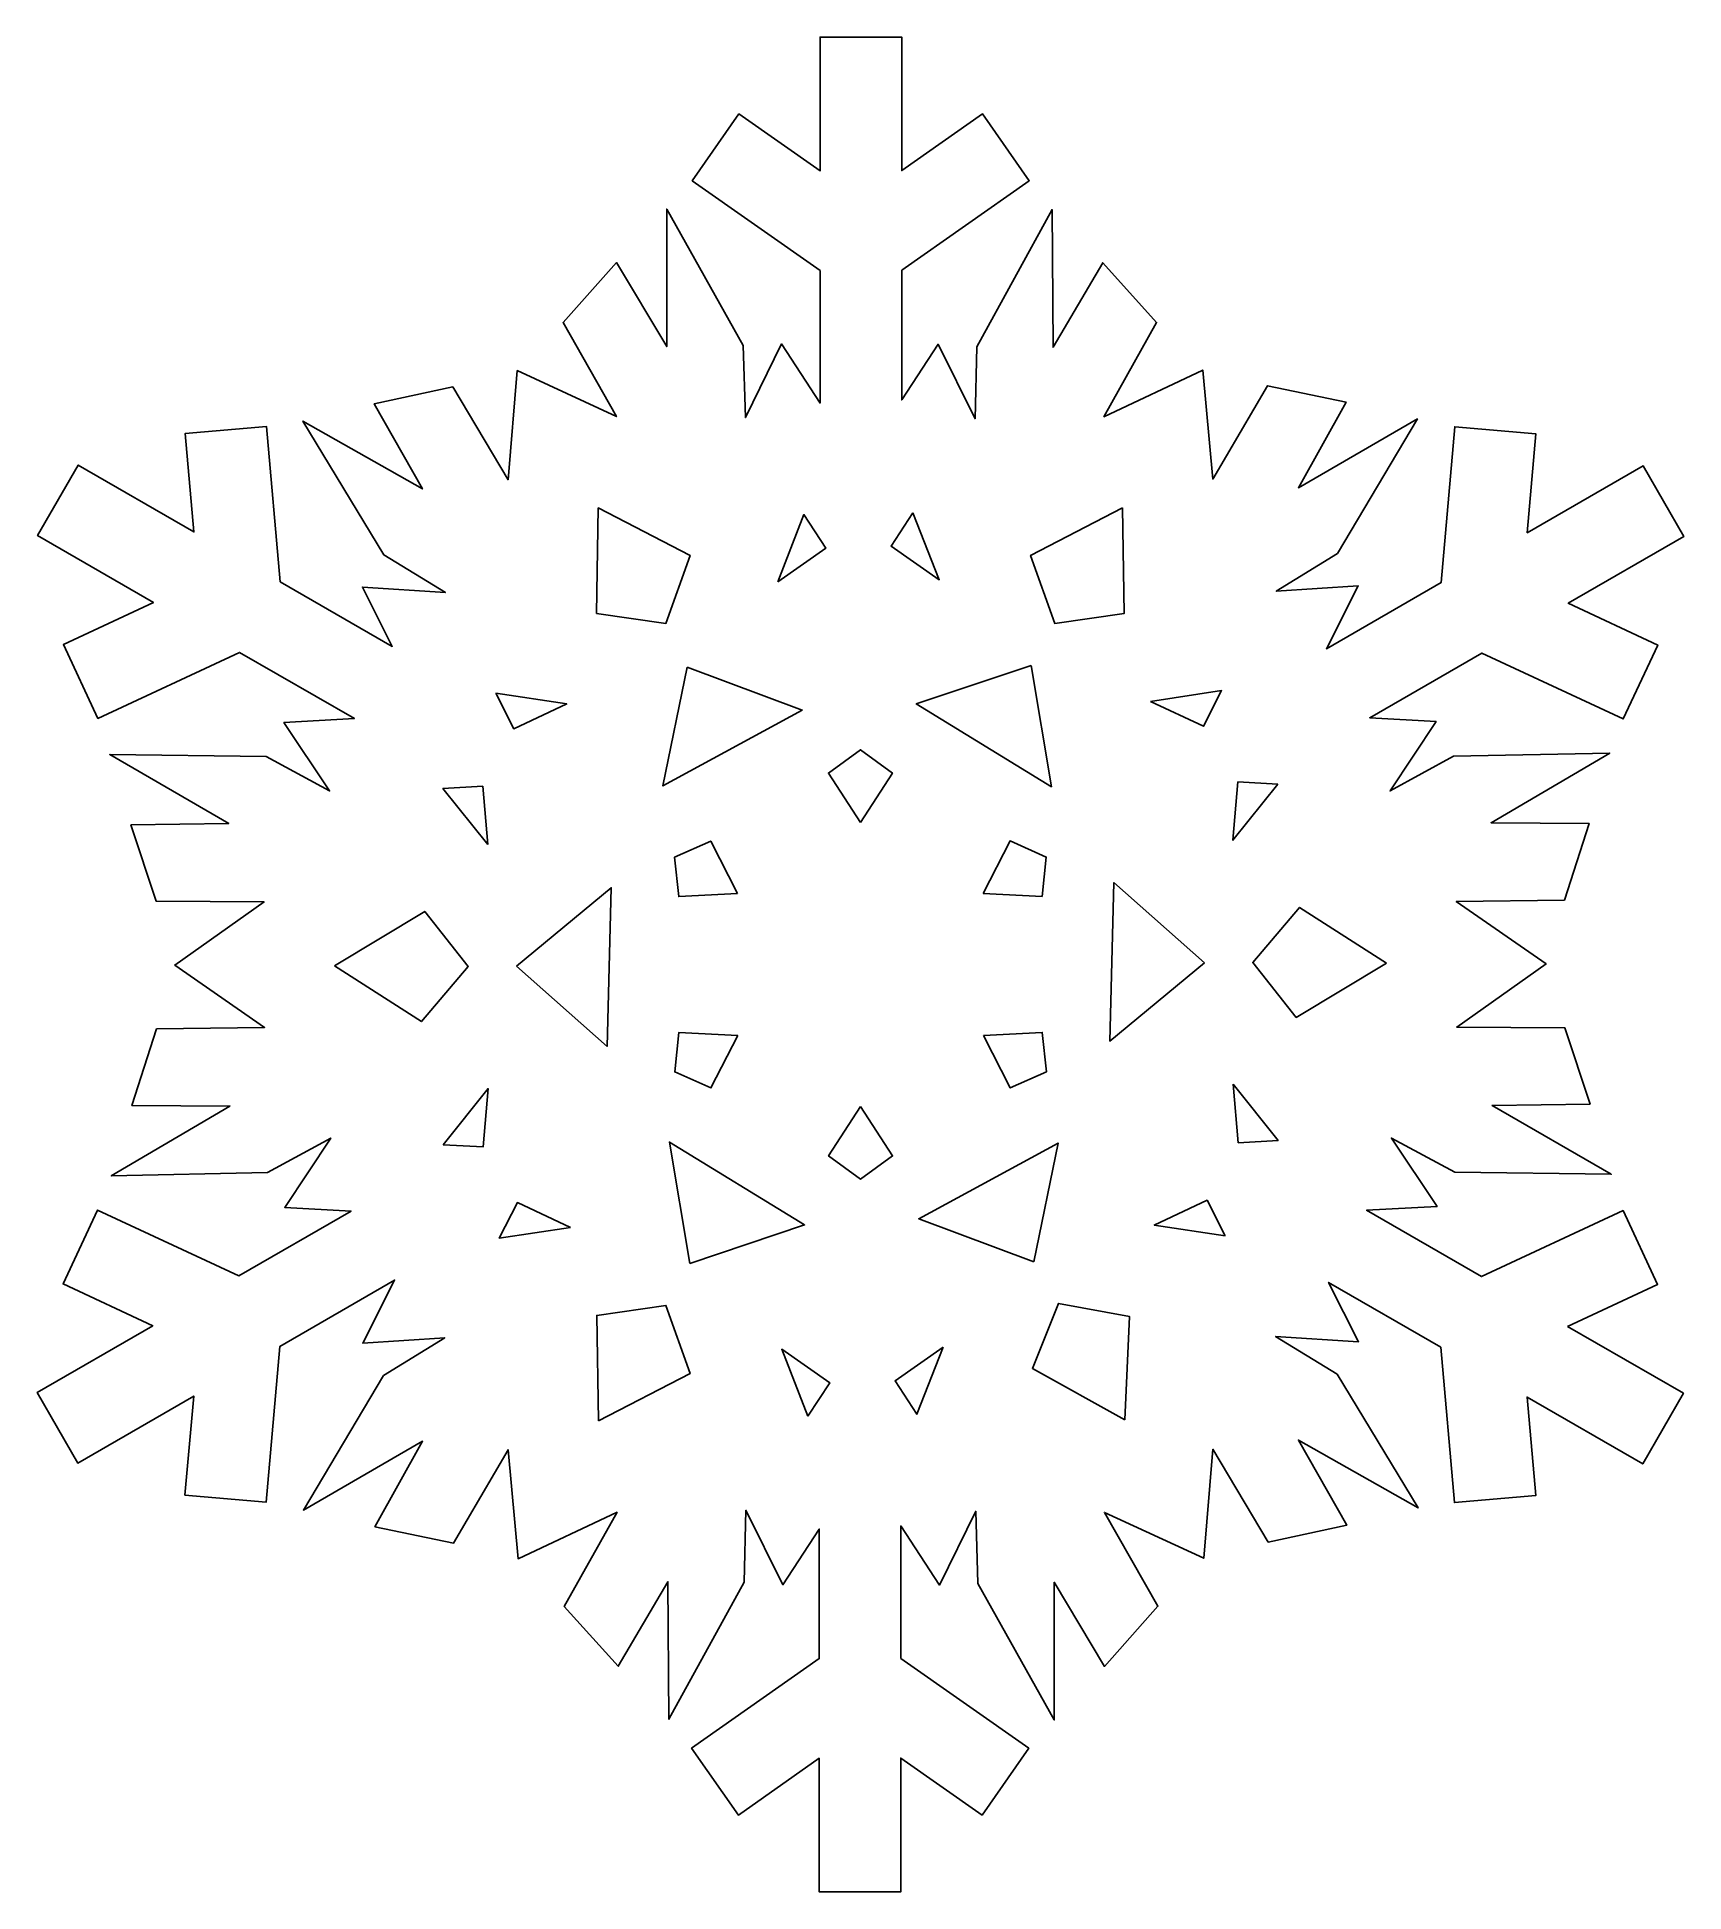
# Model space of a CAD drawing. Header units: centimetres. Extents: x -6.5 to 6.5, y -7.4 to 7.4.
import ezdxf

# ---------------------------------------------------------------- set-up
doc = ezdxf.new("R2010")
doc.units = ezdxf.units.CM
doc.header["$MEASUREMENT"] = 0
doc.layers.add('Camada 1', color=7, linetype='Continuous')

msp = doc.modelspace()

# ---------------------------------------------------------------- linework, layer by layer
at = {"layer": 'Camada 1'}
for points, knots in [([(5.62118, -2.8756), (5.62118, -2.8756), (6.54264, -3.40699), (6.54264, -3.40699), (6.54264, -3.40699), (6.54264, -3.40699), (6.21863, -3.96857), (6.21863, -3.96857), (6.21863, -3.96857), (6.21863, -3.96857), (5.29889, -3.43774), (5.29889, -3.43774), (5.29889, -3.43774), (5.29889, -3.43774), (5.3684, -4.22048), (5.3684, -4.22048), (5.3684, -4.22048), (5.3684, -4.22048), (4.72239, -4.27617), (4.72239, -4.27617), (4.72239, -4.27617), (4.72239, -4.27617), (4.61354, -3.04192), (4.61354, -3.04192), (4.61354, -3.04192), (4.61354, -3.04192), (3.72136, -2.52688), (3.72136, -2.52688), (3.72136, -2.52688), (3.72136, -2.52688), (3.95949, -2.99824), (3.95949, -2.99824), (3.95949, -2.99824), (3.95949, -2.99824), (3.29967, -2.95689), (3.29967, -2.95689), (3.29967, -2.95689), (3.29967, -2.95689), (3.78912, -3.25476), (3.78912, -3.25476), (3.78912, -3.25476), (3.78912, -3.25476), (4.43312, -4.31841), (4.43312, -4.31841), (4.43312, -4.31841), (4.43312, -4.31841), (3.48208, -3.77871), (3.48208, -3.77871), (3.48208, -3.77871), (3.48208, -3.77871), (3.86583, -4.45573), (3.86583, -4.45573), (3.86583, -4.45573), (3.86583, -4.45573), (3.2411, -4.59016), (3.2411, -4.59016), (3.2411, -4.59016), (3.2411, -4.59016), (2.80189, -3.85195), (2.80189, -3.85195), (2.80189, -3.85195), (2.80189, -3.85195), (2.72924, -4.71857), (2.72924, -4.71857), (2.72924, -4.71857), (2.72924, -4.71857), (1.93959, -4.35434), (1.93959, -4.35434), (1.93959, -4.35434), (1.93959, -4.35434), (2.3647, -5.10031), (2.3647, -5.10031), (2.3647, -5.10031), (2.3647, -5.10031), (1.93959, -5.5777), (1.93959, -5.5777), (1.93959, -5.5777), (1.93959, -5.5777), (1.54002, -4.90928), (1.54002, -4.90928), (1.54002, -4.90928), (1.54002, -4.90928), (1.54002, -6.0028), (1.54002, -6.0028), (1.54002, -6.0028), (1.54002, -6.0028), (0.93251, -4.91819), (0.93251, -4.91819), (0.93251, -4.91819), (0.93251, -4.91819), (0.91584, -4.34542), (0.91584, -4.34542), (0.91584, -4.34542), (0.91584, -4.34542), (0.62686, -4.93113), (0.62686, -4.93113), (0.62686, -4.93113), (0.62686, -4.93113), (0.3201, -4.4612), (0.3201, -4.4612), (0.3201, -4.4612), (0.3201, -4.4612), (0.3201, -5.51422), (0.3201, -5.51422), (0.3201, -5.51422), (0.3201, -5.51422), (1.33721, -6.22804), (1.33721, -6.22804), (1.33721, -6.22804), (1.33721, -6.22804), (0.96637, -6.75887), (0.96637, -6.75887), (0.96637, -6.75887), (0.96637, -6.75887), (0.32007, -6.3059), (0.32007, -6.3059), (0.32007, -6.3059), (0.32007, -6.3059), (0.32007, -7.36984), (0.32007, -7.36984), (0.32007, -7.36984), (0.32007, -7.36984), (-0.32795, -7.36984), (-0.32795, -7.36984), (-0.32795, -7.36984), (-0.32795, -7.36984), (-0.32795, -6.30762), (-0.32795, -6.30762), (-0.32795, -6.30762), (-0.32795, -6.30762), (-0.9711, -6.75889), (-0.9711, -6.75889), (-0.9711, -6.75889), (-0.9711, -6.75889), (-1.3425, -6.22806), (-1.3425, -6.22806), (-1.3425, -6.22806), (-1.3425, -6.22806), (-0.32796, -5.51628), (-0.32796, -5.51628), (-0.32796, -5.51628), (-0.32796, -5.51628), (-0.32796, -4.48652), (-0.32796, -4.48652), (-0.32796, -4.48652), (-0.32796, -4.48652), (-0.61694, -4.92859), (-0.61694, -4.92859), (-0.61694, -4.92859), (-0.61694, -4.92859), (-0.91137, -4.33629), (-0.91137, -4.33629), (-0.91137, -4.33629), (-0.91137, -4.33629), (-0.92428, -4.90903), (-0.92428, -4.90903), (-0.92428, -4.90903), (-0.92428, -4.90903), (-1.52375, -5.99824), (-1.52375, -5.99824), (-1.52375, -5.99824), (-1.52375, -5.99824), (-1.5315, -4.90501), (-1.5315, -4.90501), (-1.5315, -4.90501), (-1.5315, -4.90501), (-1.92618, -5.57599), (-1.92618, -5.57599), (-1.92618, -5.57599), (-1.92618, -5.57599), (-2.35475, -5.10207), (-2.35475, -5.10207), (-2.35475, -5.10207), (-2.35475, -5.10207), (-1.93509, -4.35235), (-1.93509, -4.35235), (-1.93509, -4.35235), (-1.93509, -4.35235), (-2.72212, -4.7229), (-2.72212, -4.7229), (-2.72212, -4.7229), (-2.72212, -4.7229), (-2.80142, -3.85657), (-2.80142, -3.85657), (-2.80142, -3.85657), (-2.80142, -3.85657), (-3.23515, -4.59822), (-3.23515, -4.59822), (-3.23515, -4.59822), (-3.23515, -4.59822), (-3.86105, -4.46839), (-3.86105, -4.46839), (-3.86105, -4.46839), (-3.86105, -4.46839), (-3.48188, -3.78878), (-3.48188, -3.78878), (-3.48188, -3.78878), (-3.48188, -3.78878), (-4.42893, -4.33567), (-4.42893, -4.33567), (-4.42893, -4.33567), (-4.42893, -4.33567), (-3.79327, -3.26686), (-3.79327, -3.26686), (-3.79327, -3.26686), (-3.79327, -3.26686), (-3.30583, -2.96555), (-3.30583, -2.96555), (-3.30583, -2.96555), (-3.30583, -2.96555), (-3.95758, -3.00862), (-3.95758, -3.00862), (-3.95758, -3.00862), (-3.95758, -3.00862), (-3.70366, -2.50795), (-3.70366, -2.50795), (-3.70366, -2.50795), (-3.70366, -2.50795), (-4.61565, -3.03476), (-4.61565, -3.03476), (-4.61565, -3.03476), (-4.61565, -3.03476), (-4.72508, -4.27248), (-4.72508, -4.27248), (-4.72508, -4.27248), (-4.72508, -4.27248), (-5.3708, -4.21676), (-5.3708, -4.21676), (-5.3708, -4.21676), (-5.3708, -4.21676), (-5.30129, -3.43002), (-5.30129, -3.43002), (-5.30129, -3.43002), (-5.30129, -3.43002), (-6.22275, -3.96226), (-6.22275, -3.96226), (-6.22275, -3.96226), (-6.22275, -3.96226), (-6.5464, -3.40125), (-6.5464, -3.40125), (-6.5464, -3.40125), (-6.5464, -3.40125), (-5.62695, -2.87015), (-5.62695, -2.87015), (-5.62695, -2.87015), (-5.62695, -2.87015), (-6.33928, -2.53865), (-6.33928, -2.53865), (-6.33928, -2.53865), (-6.33928, -2.53865), (-6.06496, -1.95154), (-6.06496, -1.95154), (-6.06496, -1.95154), (-6.06496, -1.95154), (-4.94157, -2.47433), (-4.94157, -2.47433), (-4.94157, -2.47433), (-4.94157, -2.47433), (-4.04998, -1.95958), (-4.04998, -1.95958), (-4.04998, -1.95958), (-4.04998, -1.95958), (-4.57679, -1.93), (-4.57679, -1.93), (-4.57679, -1.93), (-4.57679, -1.93), (-4.2114, -1.37935), (-4.2114, -1.37935), (-4.2114, -1.37935), (-4.2114, -1.37935), (-4.71379, -1.65425), (-4.71379, -1.65425), (-4.71379, -1.65425), (-4.71379, -1.65425), (-5.9567, -1.67981), (-5.9567, -1.67981), (-5.9567, -1.67981), (-5.9567, -1.67981), (-5.01396, -1.12572), (-5.01396, -1.12572), (-5.01396, -1.12572), (-5.01396, -1.12572), (-5.79239, -1.12056), (-5.79239, -1.12056), (-5.79239, -1.12056), (-5.79239, -1.12056), (-5.59591, -0.51189), (-5.59591, -0.51189), (-5.59591, -0.51189), (-5.59591, -0.51189), (-4.73707, -0.50041), (-4.73707, -0.50041), (-4.73707, -0.50041), (-4.73707, -0.50041), (-5.45145, -0.00405), (-5.45145, -0.00405), (-5.45145, -0.00405), (-5.45145, -0.00405), (-4.7411, 0.49749), (-4.7411, 0.49749), (-4.7411, 0.49749), (-4.7411, 0.49749), (-5.59938, 0.50238), (-5.59938, 0.50238), (-5.59938, 0.50238), (-5.59938, 0.50238), (-5.80073, 1.10904), (-5.80073, 1.10904), (-5.80073, 1.10904), (-5.80073, 1.10904), (-5.0223, 1.12079), (-5.0223, 1.12079), (-5.0223, 1.12079), (-5.0223, 1.12079), (-5.96906, 1.66771), (-5.96906, 1.66771), (-5.96906, 1.66771), (-5.96906, 1.66771), (-4.72615, 1.65165), (-4.72615, 1.65165), (-4.72615, 1.65165), (-4.72615, 1.65165), (-4.22117, 1.3799), (-4.22117, 1.3799), (-4.22117, 1.3799), (-4.22117, 1.3799), (-4.58454, 1.92281), (-4.58454, 1.92281), (-4.58454, 1.92281), (-4.58454, 1.92281), (-4.02413, 1.95355), (-4.02413, 1.95355), (-4.02413, 1.95355), (-4.02413, 1.95355), (-4.93583, 2.48004), (-4.93583, 2.48004), (-4.93583, 2.48004), (-4.93583, 2.48004), (-6.06269, 1.95553), (-6.06269, 1.95553), (-6.06269, 1.95553), (-6.06269, 1.95553), (-6.3373, 2.54267), (-6.3373, 2.54267), (-6.3373, 2.54267), (-6.3373, 2.54267), (-5.6215, 2.87586), (-5.6215, 2.87586), (-5.6215, 2.87586), (-5.6215, 2.87586), (-6.54296, 3.40786), (-6.54296, 3.40786), (-6.54296, 3.40786), (-6.54296, 3.40786), (-6.21895, 3.96883), (-6.21895, 3.96883), (-6.21895, 3.96883), (-6.21895, 3.96883), (-5.2995, 3.438), (-5.2995, 3.438), (-5.2995, 3.438), (-5.2995, 3.438), (-5.36842, 4.22074), (-5.36842, 4.22074), (-5.36842, 4.22074), (-5.36842, 4.22074), (-4.7227, 4.27646), (-4.7227, 4.27646), (-4.7227, 4.27646), (-4.7227, 4.27646), (-4.61382, 3.04218), (-4.61382, 3.04218), (-4.61382, 3.04218), (-4.61382, 3.04218), (-3.72223, 2.52714), (-3.72223, 2.52714), (-3.72223, 2.52714), (-3.72223, 2.52714), (-3.96006, 2.99879), (-3.96006, 2.99879), (-3.96006, 2.99879), (-3.96006, 2.99879), (-3.29998, 2.95744), (-3.29998, 2.95744), (-3.29998, 2.95744), (-3.29998, 2.95744), (-3.78972, 3.25473), (-3.78972, 3.25473), (-3.78972, 3.25473), (-3.78972, 3.25473), (-4.43313, 4.31896), (-4.43313, 4.31896), (-4.43313, 4.31896), (-4.43313, 4.31896), (-3.48235, 3.77895), (-3.48235, 3.77895), (-3.48235, 3.77895), (-3.48235, 3.77895), (-3.86639, 4.45597), (-3.86639, 4.45597), (-3.86639, 4.45597), (-3.86639, 4.45597), (-3.24166, 4.59011), (-3.24166, 4.59011), (-3.24166, 4.59011), (-3.24166, 4.59011), (-2.80245, 3.8519), (-2.80245, 3.8519), (-2.80245, 3.8519), (-2.80245, 3.8519), (-2.7295, 4.71907), (-2.7295, 4.71907), (-2.7295, 4.71907), (-2.7295, 4.71907), (-1.93988, 4.35426), (-1.93988, 4.35426), (-1.93988, 4.35426), (-1.93988, 4.35426), (-2.36499, 5.10052), (-2.36499, 5.10052), (-2.36499, 5.10052), (-2.36499, 5.10052), (-1.93988, 5.57764), (-1.93988, 5.57764), (-1.93988, 5.57764), (-1.93988, 5.57764), (-1.54089, 4.90981), (-1.54089, 4.90981), (-1.54089, 4.90981), (-1.54089, 4.90981), (-1.54091, 6.00308), (-1.54091, 6.00308), (-1.54091, 6.00308), (-1.54091, 6.00308), (-0.9334, 4.91845), (-0.9334, 4.91845), (-0.9334, 4.91845), (-0.9334, 4.91845), (-0.91559, 4.34568), (-0.91559, 4.34568), (-0.91559, 4.34568), (-0.91559, 4.34568), (-0.62719, 4.93194), (-0.62719, 4.93194), (-0.62719, 4.93194), (-0.62719, 4.93194), (-0.3207, 4.46143), (-0.3207, 4.46143), (-0.3207, 4.46143), (-0.3207, 4.46143), (-0.3207, 5.51447), (-0.3207, 5.51447), (-0.3207, 5.51447), (-0.3207, 5.51447), (-1.33813, 6.22826), (-1.33813, 6.22826), (-1.33813, 6.22826), (-1.33813, 6.22826), (-0.96671, 6.75938), (-0.96671, 6.75938), (-0.96671, 6.75938), (-0.96671, 6.75938), (-0.3207, 6.30639), (-0.3207, 6.30639), (-0.3207, 6.30639), (-0.3207, 6.30639), (-0.3207, 7.36978), (-0.3207, 7.36978), (-0.3207, 7.36978), (-0.3207, 7.36978), (0.32761, 7.36978), (0.32761, 7.36978), (0.32761, 7.36978), (0.32761, 7.36978), (0.32761, 6.30843), (0.32761, 6.30843), (0.32761, 6.30843), (0.32761, 6.30843), (0.97073, 6.75939), (0.97073, 6.75939), (0.97073, 6.75939), (0.97073, 6.75939), (1.34215, 6.22827), (1.34215, 6.22827), (1.34215, 6.22827), (1.34215, 6.22827), (0.32761, 5.51678), (0.32761, 5.51678), (0.32761, 5.51678), (0.32761, 5.51678), (0.32761, 4.48673), (0.32761, 4.48673), (0.32761, 4.48673), (0.32761, 4.48673), (0.61656, 4.92909), (0.61656, 4.92909), (0.61656, 4.92909), (0.61656, 4.92909), (0.9107, 4.33653), (0.9107, 4.33653), (0.9107, 4.33653), (0.9107, 4.33653), (0.9239, 4.90956), (0.9239, 4.90956), (0.9239, 4.90956), (0.9239, 4.90956), (1.52308, 5.9988), (1.52308, 5.9988), (1.52308, 5.9988), (1.52308, 5.9988), (1.53141, 4.90554), (1.53141, 4.90554), (1.53141, 4.90554), (1.53141, 4.90554), (1.92551, 5.57655), (1.92551, 5.57655), (1.92551, 5.57655), (1.92551, 5.57655), (2.35437, 5.1026), (2.35437, 5.1026), (2.35437, 5.1026), (2.35437, 5.1026), (1.93471, 4.3529), (1.93471, 4.3529), (1.93471, 4.3529), (1.93471, 4.3529), (2.72145, 4.72345), (2.72145, 4.72345), (2.72145, 4.72345), (2.72145, 4.72345), (2.80075, 3.85712), (2.80075, 3.85712), (2.80075, 3.85712), (2.80075, 3.85712), (3.23448, 4.59877), (3.23448, 4.59877), (3.23448, 4.59877), (3.23448, 4.59877), (3.86038, 4.46894), (3.86038, 4.46894), (3.86038, 4.46894), (3.86038, 4.46894), (3.48152, 3.78904), (3.48152, 3.78904), (3.48152, 3.78904), (3.48152, 3.78904), (4.42796, 4.33593), (4.42796, 4.33593), (4.42796, 4.33593), (4.42796, 4.33593), (3.79259, 3.26738), (3.79259, 3.26738), (3.79259, 3.26738), (3.79259, 3.26738), (3.30541, 2.96607), (3.30541, 2.96607), (3.30541, 2.96607), (3.30541, 2.96607), (3.95687, 3.00888), (3.95687, 3.00888), (3.95687, 3.00888), (3.95687, 3.00888), (3.70353, 2.5085), (3.70353, 2.5085), (3.70353, 2.5085), (3.70353, 2.5085), (4.61526, 3.03502), (4.61526, 3.03502), (4.61526, 3.03502), (4.61526, 3.03502), (4.7244, 4.27303), (4.7244, 4.27303), (4.7244, 4.27303), (4.7244, 4.27303), (5.37012, 4.21702), (5.37012, 4.21702), (5.37012, 4.21702), (5.37012, 4.21702), (5.30061, 3.43084), (5.30061, 3.43084), (5.30061, 3.43084), (5.30061, 3.43084), (6.22207, 3.96281), (6.22207, 3.96281), (6.22207, 3.96281), (6.22207, 3.96281), (6.54637, 3.40155), (6.54637, 3.40155), (6.54637, 3.40155), (6.54637, 3.40155), (5.6266, 2.87045), (5.6266, 2.87045), (5.6266, 2.87045), (5.6266, 2.87045), (6.33896, 2.53869), (6.33896, 2.53869), (6.33896, 2.53869), (6.33896, 2.53869), (6.06467, 1.95214), (6.06467, 1.95214), (6.06467, 1.95214), (6.06467, 1.95214), (4.94096, 2.47493), (4.94096, 2.47493), (4.94096, 2.47493), (4.94096, 2.47493), (4.04908, 1.96018), (4.04908, 1.96018), (4.04908, 1.96018), (4.04908, 1.96018), (4.57647, 1.93031), (4.57647, 1.93031), (4.57647, 1.93031), (4.57647, 1.93031), (4.21052, 1.37939), (4.21052, 1.37939), (4.21052, 1.37939), (4.21052, 1.37939), (4.71349, 1.65456), (4.71349, 1.65456), (4.71349, 1.65456), (4.71349, 1.65456), (5.9564, 1.68012), (5.9564, 1.68012), (5.9564, 1.68012), (5.9564, 1.68012), (5.01366, 1.12661), (5.01366, 1.12661), (5.01366, 1.12661), (5.01366, 1.12661), (5.7918, 1.12055), (5.7918, 1.12055), (5.7918, 1.12055), (5.7918, 1.12055), (5.5959, 0.51219), (5.5959, 0.51219), (5.5959, 0.51219), (5.5959, 0.51219), (4.73674, 0.50068), (4.73674, 0.50068), (4.73674, 0.50068), (4.73674, 0.50068), (5.45112, 0.00461), (5.45112, 0.00461), (5.45112, 0.00461), (5.45112, 0.00461), (4.74018, -0.49691), (4.74018, -0.49691), (4.74018, -0.49691), (4.74018, -0.49691), (5.5996, -0.50207), (5.5996, -0.50207), (5.5996, -0.50207), (5.5996, -0.50207), (5.79981, -1.10873), (5.79981, -1.10873), (5.79981, -1.10873), (5.79981, -1.10873), (5.02167, -1.1205), (5.02167, -1.1205), (5.02167, -1.1205), (5.02167, -1.1205), (5.96901, -1.66713), (5.96901, -1.66713), (5.96901, -1.66713), (5.96901, -1.66713), (4.72552, -1.65075), (4.72552, -1.65075), (4.72552, -1.65075), (4.72552, -1.65075), (4.22085, -1.3799), (4.22085, -1.3799), (4.22085, -1.3799), (4.22085, -1.3799), (4.58394, -1.92251), (4.58394, -1.92251), (4.58394, -1.92251), (4.58394, -1.92251), (4.02353, -1.95294), (4.02353, -1.95294), (4.02353, -1.95294), (4.02353, -1.95294), (4.93579, -2.47946), (4.93579, -2.47946), (4.93579, -2.47946), (4.93579, -2.47946), (6.06207, -1.95524), (6.06207, -1.95524), (6.06207, -1.95524), (6.06207, -1.95524), (6.33668, -2.54235), (6.33668, -2.54235), (6.33668, -2.54235), (6.33668, -2.54235), (5.62118, -2.8756), (5.62118, -2.8756)], [0, 0, 0, 0, 0.00571429, 0.00571429, 0.00571429, 0.00571429, 0.01142857, 0.01142857, 0.01142857, 0.01142857, 0.01714286, 0.01714286, 0.01714286, 0.01714286, 0.02285714, 0.02285714, 0.02285714, 0.02285714, 0.02857143, 0.02857143, 0.02857143, 0.02857143, 0.03428571, 0.03428571, 0.03428571, 0.03428571, 0.04, 0.04, 0.04, 0.04, 0.04571429, 0.04571429, 0.04571429, 0.04571429, 0.05142857, 0.05142857, 0.05142857, 0.05142857, 0.05714286, 0.05714286, 0.05714286, 0.05714286, 0.06285714, 0.06285714, 0.06285714, 0.06285714, 0.06857143, 0.06857143, 0.06857143, 0.06857143, 0.07428571, 0.07428571, 0.07428571, 0.07428571, 0.08, 0.08, 0.08, 0.08, 0.08571429, 0.08571429, 0.08571429, 0.08571429, 0.09142857, 0.09142857, 0.09142857, 0.09142857, 0.09714286, 0.09714286, 0.09714286, 0.09714286, 0.10285714, 0.10285714, 0.10285714, 0.10285714, 0.10857143, 0.10857143, 0.10857143, 0.10857143, 0.11428571, 0.11428571, 0.11428571, 0.11428571, 0.12, 0.12, 0.12, 0.12, 0.12571429, 0.12571429, 0.12571429, 0.12571429, 0.13142857, 0.13142857, 0.13142857, 0.13142857, 0.13714286, 0.13714286, 0.13714286, 0.13714286, 0.14285714, 0.14285714, 0.14285714, 0.14285714, 0.14857143, 0.14857143, 0.14857143, 0.14857143, 0.15428571, 0.15428571, 0.15428571, 0.15428571, 0.16, 0.16, 0.16, 0.16, 0.16571429, 0.16571429, 0.16571429, 0.16571429, 0.17142857, 0.17142857, 0.17142857, 0.17142857, 0.17714286, 0.17714286, 0.17714286, 0.17714286, 0.18285714, 0.18285714, 0.18285714, 0.18285714, 0.18857143, 0.18857143, 0.18857143, 0.18857143, 0.19428571, 0.19428571, 0.19428571, 0.19428571, 0.2, 0.2, 0.2, 0.2, 0.20571429, 0.20571429, 0.20571429, 0.20571429, 0.21142857, 0.21142857, 0.21142857, 0.21142857, 0.21714286, 0.21714286, 0.21714286, 0.21714286, 0.22285714, 0.22285714, 0.22285714, 0.22285714, 0.22857143, 0.22857143, 0.22857143, 0.22857143, 0.23428571, 0.23428571, 0.23428571, 0.23428571, 0.24, 0.24, 0.24, 0.24, 0.24571429, 0.24571429, 0.24571429, 0.24571429, 0.25142857, 0.25142857, 0.25142857, 0.25142857, 0.25714286, 0.25714286, 0.25714286, 0.25714286, 0.26285714, 0.26285714, 0.26285714, 0.26285714, 0.26857143, 0.26857143, 0.26857143, 0.26857143, 0.27428571, 0.27428571, 0.27428571, 0.27428571, 0.28, 0.28, 0.28, 0.28, 0.28571429, 0.28571429, 0.28571429, 0.28571429, 0.29142857, 0.29142857, 0.29142857, 0.29142857, 0.29714286, 0.29714286, 0.29714286, 0.29714286, 0.30285714, 0.30285714, 0.30285714, 0.30285714, 0.30857143, 0.30857143, 0.30857143, 0.30857143, 0.31428571, 0.31428571, 0.31428571, 0.31428571, 0.32, 0.32, 0.32, 0.32, 0.32571429, 0.32571429, 0.32571429, 0.32571429, 0.33142857, 0.33142857, 0.33142857, 0.33142857, 0.33714286, 0.33714286, 0.33714286, 0.33714286, 0.34285714, 0.34285714, 0.34285714, 0.34285714, 0.34857143, 0.34857143, 0.34857143, 0.34857143, 0.35428571, 0.35428571, 0.35428571, 0.35428571, 0.36, 0.36, 0.36, 0.36, 0.36571429, 0.36571429, 0.36571429, 0.36571429, 0.37142857, 0.37142857, 0.37142857, 0.37142857, 0.37714286, 0.37714286, 0.37714286, 0.37714286, 0.38285714, 0.38285714, 0.38285714, 0.38285714, 0.38857143, 0.38857143, 0.38857143, 0.38857143, 0.39428571, 0.39428571, 0.39428571, 0.39428571, 0.4, 0.4, 0.4, 0.4, 0.40571429, 0.40571429, 0.40571429, 0.40571429, 0.41142857, 0.41142857, 0.41142857, 0.41142857, 0.41714286, 0.41714286, 0.41714286, 0.41714286, 0.42285714, 0.42285714, 0.42285714, 0.42285714, 0.42857143, 0.42857143, 0.42857143, 0.42857143, 0.43428571, 0.43428571, 0.43428571, 0.43428571, 0.44, 0.44, 0.44, 0.44, 0.44571429, 0.44571429, 0.44571429, 0.44571429, 0.45142857, 0.45142857, 0.45142857, 0.45142857, 0.45714286, 0.45714286, 0.45714286, 0.45714286, 0.46285714, 0.46285714, 0.46285714, 0.46285714, 0.46857143, 0.46857143, 0.46857143, 0.46857143, 0.47428571, 0.47428571, 0.47428571, 0.47428571, 0.48, 0.48, 0.48, 0.48, 0.48571429, 0.48571429, 0.48571429, 0.48571429, 0.49142857, 0.49142857, 0.49142857, 0.49142857, 0.49714286, 0.49714286, 0.49714286, 0.49714286, 0.50285714, 0.50285714, 0.50285714, 0.50285714, 0.50857143, 0.50857143, 0.50857143, 0.50857143, 0.51428571, 0.51428571, 0.51428571, 0.51428571, 0.52, 0.52, 0.52, 0.52, 0.52571429, 0.52571429, 0.52571429, 0.52571429, 0.53142857, 0.53142857, 0.53142857, 0.53142857, 0.53714286, 0.53714286, 0.53714286, 0.53714286, 0.54285714, 0.54285714, 0.54285714, 0.54285714, 0.54857143, 0.54857143, 0.54857143, 0.54857143, 0.55428571, 0.55428571, 0.55428571, 0.55428571, 0.56, 0.56, 0.56, 0.56, 0.56571429, 0.56571429, 0.56571429, 0.56571429, 0.57142857, 0.57142857, 0.57142857, 0.57142857, 0.57714286, 0.57714286, 0.57714286, 0.57714286, 0.58285714, 0.58285714, 0.58285714, 0.58285714, 0.58857143, 0.58857143, 0.58857143, 0.58857143, 0.59428571, 0.59428571, 0.59428571, 0.59428571, 0.6, 0.6, 0.6, 0.6, 0.60571429, 0.60571429, 0.60571429, 0.60571429, 0.61142857, 0.61142857, 0.61142857, 0.61142857, 0.61714286, 0.61714286, 0.61714286, 0.61714286, 0.62285714, 0.62285714, 0.62285714, 0.62285714, 0.62857143, 0.62857143, 0.62857143, 0.62857143, 0.63428571, 0.63428571, 0.63428571, 0.63428571, 0.64, 0.64, 0.64, 0.64, 0.64571429, 0.64571429, 0.64571429, 0.64571429, 0.65142857, 0.65142857, 0.65142857, 0.65142857, 0.65714286, 0.65714286, 0.65714286, 0.65714286, 0.66285714, 0.66285714, 0.66285714, 0.66285714, 0.66857143, 0.66857143, 0.66857143, 0.66857143, 0.67428571, 0.67428571, 0.67428571, 0.67428571, 0.68, 0.68, 0.68, 0.68, 0.68571429, 0.68571429, 0.68571429, 0.68571429, 0.69142857, 0.69142857, 0.69142857, 0.69142857, 0.69714286, 0.69714286, 0.69714286, 0.69714286, 0.70285714, 0.70285714, 0.70285714, 0.70285714, 0.70857143, 0.70857143, 0.70857143, 0.70857143, 0.71428571, 0.71428571, 0.71428571, 0.71428571, 0.72, 0.72, 0.72, 0.72, 0.72571429, 0.72571429, 0.72571429, 0.72571429, 0.73142857, 0.73142857, 0.73142857, 0.73142857, 0.73714286, 0.73714286, 0.73714286, 0.73714286, 0.74285714, 0.74285714, 0.74285714, 0.74285714, 0.74857143, 0.74857143, 0.74857143, 0.74857143, 0.75428571, 0.75428571, 0.75428571, 0.75428571, 0.76, 0.76, 0.76, 0.76, 0.76571429, 0.76571429, 0.76571429, 0.76571429, 0.77142857, 0.77142857, 0.77142857, 0.77142857, 0.77714286, 0.77714286, 0.77714286, 0.77714286, 0.78285714, 0.78285714, 0.78285714, 0.78285714, 0.78857143, 0.78857143, 0.78857143, 0.78857143, 0.79428571, 0.79428571, 0.79428571, 0.79428571, 0.8, 0.8, 0.8, 0.8, 0.80571429, 0.80571429, 0.80571429, 0.80571429, 0.81142857, 0.81142857, 0.81142857, 0.81142857, 0.81714286, 0.81714286, 0.81714286, 0.81714286, 0.82285714, 0.82285714, 0.82285714, 0.82285714, 0.82857143, 0.82857143, 0.82857143, 0.82857143, 0.83428571, 0.83428571, 0.83428571, 0.83428571, 0.84, 0.84, 0.84, 0.84, 0.84571429, 0.84571429, 0.84571429, 0.84571429, 0.85142857, 0.85142857, 0.85142857, 0.85142857, 0.85714286, 0.85714286, 0.85714286, 0.85714286, 0.86285714, 0.86285714, 0.86285714, 0.86285714, 0.86857143, 0.86857143, 0.86857143, 0.86857143, 0.87428571, 0.87428571, 0.87428571, 0.87428571, 0.88, 0.88, 0.88, 0.88, 0.88571429, 0.88571429, 0.88571429, 0.88571429, 0.89142857, 0.89142857, 0.89142857, 0.89142857, 0.89714286, 0.89714286, 0.89714286, 0.89714286, 0.90285714, 0.90285714, 0.90285714, 0.90285714, 0.90857143, 0.90857143, 0.90857143, 0.90857143, 0.91428571, 0.91428571, 0.91428571, 0.91428571, 0.92, 0.92, 0.92, 0.92, 0.92571429, 0.92571429, 0.92571429, 0.92571429, 0.93142857, 0.93142857, 0.93142857, 0.93142857, 0.93714286, 0.93714286, 0.93714286, 0.93714286, 0.94285714, 0.94285714, 0.94285714, 0.94285714, 0.94857143, 0.94857143, 0.94857143, 0.94857143, 0.95428571, 0.95428571, 0.95428571, 0.95428571, 0.96, 0.96, 0.96, 0.96, 0.96571429, 0.96571429, 0.96571429, 0.96571429, 0.97142857, 0.97142857, 0.97142857, 0.97142857, 0.97714286, 0.97714286, 0.97714286, 0.97714286, 0.98285714, 0.98285714, 0.98285714, 0.98285714, 0.98857143, 0.98857143, 0.98857143, 0.98857143, 1, 1, 1, 1]), ([(-2.09902, 2.78942), (-2.09902, 2.78942), (-1.54837, 2.70957), (-1.54837, 2.70957), (-1.54837, 2.70957), (-1.54837, 2.70957), (-1.35507, 3.25043), (-1.35507, 3.25043), (-1.35507, 3.25043), (-1.35507, 3.25043), (-2.08524, 3.62844), (-2.08524, 3.62844), (-2.08524, 3.62844), (-2.08524, 3.62844), (-2.09902, 2.78942), (-2.09902, 2.78942)], [0, 0, 0, 0, 0.2, 0.2, 0.2, 0.2, 0.4, 0.4, 0.4, 0.4, 0.6, 0.6, 0.6, 0.6, 1, 1, 1, 1]), ([(-0.65678, 3.04218), (-0.65678, 3.04218), (-0.27533, 3.30875), (-0.27533, 3.30875), (-0.27533, 3.30875), (-0.27533, 3.30875), (-0.4494, 3.57474), (-0.4494, 3.57474), (-0.4494, 3.57474), (-0.4494, 3.57474), (-0.65678, 3.04218), (-0.65678, 3.04218)], [0, 0, 0, 0, 0.25, 0.25, 0.25, 0.25, 0.5, 0.5, 0.5, 0.5, 1, 1, 1, 1]), ([(0.41722, 3.59024), (0.41722, 3.59024), (0.24371, 3.32425), (0.24371, 3.32425), (0.24371, 3.32425), (0.24371, 3.32425), (0.62548, 3.05768), (0.62548, 3.05768), (0.62548, 3.05768), (0.62548, 3.05768), (0.41722, 3.59024), (0.41722, 3.59024)], [0, 0, 0, 0, 0.25, 0.25, 0.25, 0.25, 0.5, 0.5, 0.5, 0.5, 1, 1, 1, 1]), ([(2.08235, 3.62844), (2.08235, 3.62844), (1.35218, 3.25043), (1.35218, 3.25043), (1.35218, 3.25043), (1.35218, 3.25043), (1.54548, 2.70957), (1.54548, 2.70957), (1.54548, 2.70957), (1.54548, 2.70957), (2.09642, 2.78942), (2.09642, 2.78942), (2.09642, 2.78942), (2.09642, 2.78942), (2.08235, 3.62844), (2.08235, 3.62844)], [0, 0, 0, 0, 0.2, 0.2, 0.2, 0.2, 0.4, 0.4, 0.4, 0.4, 0.6, 0.6, 0.6, 0.6, 1, 1, 1, 1]), ([(-1.3789, 2.36257), (-1.3789, 2.36257), (-1.57109, 1.41954), (-1.57109, 1.41954), (-1.57109, 1.41954), (-1.57109, 1.41954), (-0.46376, 2.02131), (-0.46376, 2.02131), (-0.46376, 2.02131), (-0.46376, 2.02131), (-1.3789, 2.36257), (-1.3789, 2.36257)], [0, 0, 0, 0, 0.25, 0.25, 0.25, 0.25, 0.5, 0.5, 0.5, 0.5, 1, 1, 1, 1]), ([(1.3562, 2.37551), (1.3562, 2.37551), (0.44365, 2.07015), (0.44365, 2.07015), (0.44365, 2.07015), (0.44365, 2.07015), (1.5182, 1.41208), (1.5182, 1.41208), (1.5182, 1.41208), (1.5182, 1.41208), (1.3562, 2.37551), (1.3562, 2.37551)], [0, 0, 0, 0, 0.25, 0.25, 0.25, 0.25, 0.5, 0.5, 0.5, 0.5, 1, 1, 1, 1]), ([(-2.90044, 2.15691), (-2.90044, 2.15691), (-2.75682, 1.87341), (-2.75682, 1.87341), (-2.75682, 1.87341), (-2.75682, 1.87341), (-2.33544, 2.07132), (-2.33544, 2.07132), (-2.33544, 2.07132), (-2.33544, 2.07132), (-2.90044, 2.15691), (-2.90044, 2.15691)], [0, 0, 0, 0, 0.25, 0.25, 0.25, 0.25, 0.5, 0.5, 0.5, 0.5, 1, 1, 1, 1]), ([(2.30555, 2.08997), (2.30555, 2.08997), (2.72751, 1.89293), (2.72751, 1.89293), (2.72751, 1.89293), (2.72751, 1.89293), (2.87054, 2.17643), (2.87054, 2.17643), (2.87054, 2.17643), (2.87054, 2.17643), (2.30555, 2.08997), (2.30555, 2.08997)], [0, 0, 0, 0, 0.25, 0.25, 0.25, 0.25, 0.5, 0.5, 0.5, 0.5, 1, 1, 1, 1]), ([(-0.00071, 1.12771), (-0.00071, 1.12771), (0.25348, 1.52093), (0.25348, 1.52093), (0.25348, 1.52093), (0.25348, 1.52093), (-0.00071, 1.70593), (-0.00071, 1.70593), (-0.00071, 1.70593), (-0.00071, 1.70593), (-0.2555, 1.52093), (-0.2555, 1.52093), (-0.2555, 1.52093), (-0.2555, 1.52093), (-0.00071, 1.12771), (-0.00071, 1.12771)], [0, 0, 0, 0, 0.2, 0.2, 0.2, 0.2, 0.4, 0.4, 0.4, 0.4, 0.6, 0.6, 0.6, 0.6, 1, 1, 1, 1]), ([(-2.96278, 0.9525), (-2.96278, 0.9525), (-3.003, 1.4161), (-3.003, 1.4161), (-3.003, 1.4161), (-3.003, 1.4161), (-3.32042, 1.39858), (-3.32042, 1.39858), (-3.32042, 1.39858), (-3.32042, 1.39858), (-2.96278, 0.9525), (-2.96278, 0.9525)], [0, 0, 0, 0, 0.25, 0.25, 0.25, 0.25, 0.5, 0.5, 0.5, 0.5, 1, 1, 1, 1]), ([(3.3175, 1.43364), (3.3175, 1.43364), (3.00011, 1.4506), (3.00011, 1.4506), (3.00011, 1.4506), (3.00011, 1.4506), (2.96103, 0.987), (2.96103, 0.987), (2.96103, 0.987), (2.96103, 0.987), (3.3175, 1.43364), (3.3175, 1.43364)], [0, 0, 0, 0, 0.25, 0.25, 0.25, 0.25, 0.5, 0.5, 0.5, 0.5, 1, 1, 1, 1]), ([(-0.97705, 0.56327), (-0.97705, 0.56327), (-1.19046, 0.98007), (-1.19046, 0.98007), (-1.19046, 0.98007), (-1.19046, 0.98007), (-1.47798, 0.85254), (-1.47798, 0.85254), (-1.47798, 0.85254), (-1.47798, 0.85254), (-1.44464, 0.53975), (-1.44464, 0.53975), (-1.44464, 0.53975), (-1.44464, 0.53975), (-0.97705, 0.56327), (-0.97705, 0.56327)], [0, 0, 0, 0, 0.2, 0.2, 0.2, 0.2, 0.4, 0.4, 0.4, 0.4, 0.6, 0.6, 0.6, 0.6, 1, 1, 1, 1]), ([(0.9756, 0.56444), (0.9756, 0.56444), (1.44381, 0.54087), (1.44381, 0.54087), (1.44381, 0.54087), (1.44381, 0.54087), (1.47686, 0.85369), (1.47686, 0.85369), (1.47686, 0.85369), (1.47686, 0.85369), (1.18931, 0.9818), (1.18931, 0.9818), (1.18931, 0.9818), (1.18931, 0.9818), (0.9756, 0.56444), (0.9756, 0.56444)], [0, 0, 0, 0, 0.2, 0.2, 0.2, 0.2, 0.4, 0.4, 0.4, 0.4, 0.6, 0.6, 0.6, 0.6, 1, 1, 1, 1]), ([(-2.73555, -0.01291), (-2.73555, -0.01291), (-2.01485, -0.65061), (-2.01485, -0.65061), (-2.01485, -0.65061), (-2.01485, -0.65061), (-1.9818, 0.60952), (-1.9818, 0.60952), (-1.9818, 0.60952), (-1.9818, 0.60952), (-2.73555, -0.01291), (-2.73555, -0.01291)], [0, 0, 0, 0, 0.25, 0.25, 0.25, 0.25, 0.5, 0.5, 0.5, 0.5, 1, 1, 1, 1]), ([(2.73497, 0.01291), (2.73497, 0.01291), (2.01427, 0.65087), (2.01427, 0.65087), (2.01427, 0.65087), (2.01427, 0.65087), (1.98125, -0.60868), (1.98125, -0.60868), (1.98125, -0.60868), (1.98125, -0.60868), (2.73497, 0.01291), (2.73497, 0.01291)], [0, 0, 0, 0, 0.25, 0.25, 0.25, 0.25, 0.5, 0.5, 0.5, 0.5, 1, 1, 1, 1]), ([(4.18267, 0.01035), (4.18267, 0.01035), (3.491, 0.45387), (3.491, 0.45387), (3.491, 0.45387), (3.491, 0.45387), (3.119, 0.01612), (3.119, 0.01612), (3.119, 0.01612), (3.119, 0.01612), (3.4637, -0.42079), (3.4637, -0.42079), (3.4637, -0.42079), (3.4637, -0.42079), (4.18267, 0.01035), (4.18267, 0.01035)], [0, 0, 0, 0, 0.2, 0.2, 0.2, 0.2, 0.4, 0.4, 0.4, 0.4, 0.6, 0.6, 0.6, 0.6, 1, 1, 1, 1]), ([(-4.18296, -0.01005), (-4.18296, -0.01005), (-3.49129, -0.45357), (-3.49129, -0.45357), (-3.49129, -0.45357), (-3.49129, -0.45357), (-3.1196, -0.0155), (-3.1196, -0.0155), (-3.1196, -0.0155), (-3.1196, -0.0155), (-3.464, 0.42169), (-3.464, 0.42169), (-3.464, 0.42169), (-3.464, 0.42169), (-4.18296, -0.01005), (-4.18296, -0.01005)], [0, 0, 0, 0, 0.2, 0.2, 0.2, 0.2, 0.4, 0.4, 0.4, 0.4, 0.6, 0.6, 0.6, 0.6, 1, 1, 1, 1]), ([(-0.97618, -0.56414), (-0.97618, -0.56414), (-1.44412, -0.5403), (-1.44412, -0.5403), (-1.44412, -0.5403), (-1.44412, -0.5403), (-1.47743, -0.85338), (-1.47743, -0.85338), (-1.47743, -0.85338), (-1.47743, -0.85338), (-1.18962, -0.98123), (-1.18962, -0.98123), (-1.18962, -0.98123), (-1.18962, -0.98123), (-0.97618, -0.56414), (-0.97618, -0.56414)], [0, 0, 0, 0, 0.2, 0.2, 0.2, 0.2, 0.4, 0.4, 0.4, 0.4, 0.6, 0.6, 0.6, 0.6, 1, 1, 1, 1]), ([(0.97676, -0.56298), (0.97676, -0.56298), (1.18991, -0.98033), (1.18991, -0.98033), (1.18991, -0.98033), (1.18991, -0.98033), (1.47743, -0.85193), (1.47743, -0.85193), (1.47743, -0.85193), (1.47743, -0.85193), (1.44438, -0.53911), (1.44438, -0.53911), (1.44438, -0.53911), (1.44438, -0.53911), (0.97676, -0.56298), (0.97676, -0.56298)], [0, 0, 0, 0, 0.2, 0.2, 0.2, 0.2, 0.4, 0.4, 0.4, 0.4, 0.6, 0.6, 0.6, 0.6, 1, 1, 1, 1]), ([(-3.31809, -1.43304), (-3.31809, -1.43304), (-3.00067, -1.45029), (-3.00067, -1.45029), (-3.00067, -1.45029), (-3.00067, -1.45029), (-2.96104, -0.9864), (-2.96104, -0.9864), (-2.96104, -0.9864), (-2.96104, -0.9864), (-3.31809, -1.43304), (-3.31809, -1.43304)], [0, 0, 0, 0, 0.25, 0.25, 0.25, 0.25, 0.5, 0.5, 0.5, 0.5, 1, 1, 1, 1]), ([(2.96278, -0.95221), (2.96278, -0.95221), (3.003, -1.4161), (3.003, -1.4161), (3.003, -1.4161), (3.003, -1.4161), (3.3201, -1.39798), (3.3201, -1.39798), (3.3201, -1.39798), (3.3201, -1.39798), (2.96278, -0.95221), (2.96278, -0.95221)], [0, 0, 0, 0, 0.25, 0.25, 0.25, 0.25, 0.5, 0.5, 0.5, 0.5, 1, 1, 1, 1]), ([(0.00071, -1.12742), (0.00071, -1.12742), (-0.25406, -1.52064), (-0.25406, -1.52064), (-0.25406, -1.52064), (-0.25406, -1.52064), (0.00071, -1.70561), (0.00071, -1.70561), (0.00071, -1.70561), (0.00071, -1.70561), (0.2555, -1.52064), (0.2555, -1.52064), (0.2555, -1.52064), (0.2555, -1.52064), (0.00071, -1.12742), (0.00071, -1.12742)], [0, 0, 0, 0, 0.2, 0.2, 0.2, 0.2, 0.4, 0.4, 0.4, 0.4, 0.6, 0.6, 0.6, 0.6, 1, 1, 1, 1]), ([(-1.35678, -2.37493), (-1.35678, -2.37493), (-0.44394, -2.06989), (-0.44394, -2.06989), (-0.44394, -2.06989), (-0.44394, -2.06989), (-1.51878, -1.41153), (-1.51878, -1.41153), (-1.51878, -1.41153), (-1.51878, -1.41153), (-1.35678, -2.37493), (-1.35678, -2.37493)], [0, 0, 0, 0, 0.25, 0.25, 0.25, 0.25, 0.5, 0.5, 0.5, 0.5, 1, 1, 1, 1]), ([(1.37832, -2.36228), (1.37832, -2.36228), (1.57051, -1.4187), (1.57051, -1.4187), (1.57051, -1.4187), (1.57051, -1.4187), (0.46347, -2.02047), (0.46347, -2.02047), (0.46347, -2.02047), (0.46347, -2.02047), (1.37832, -2.36228), (1.37832, -2.36228)], [0, 0, 0, 0, 0.25, 0.25, 0.25, 0.25, 0.5, 0.5, 0.5, 0.5, 1, 1, 1, 1]), ([(-2.30613, -2.08941), (-2.30613, -2.08941), (-2.72809, -1.89237), (-2.72809, -1.89237), (-2.72809, -1.89237), (-2.72809, -1.89237), (-2.87141, -2.17587), (-2.87141, -2.17587), (-2.87141, -2.17587), (-2.87141, -2.17587), (-2.30613, -2.08941), (-2.30613, -2.08941)], [0, 0, 0, 0, 0.25, 0.25, 0.25, 0.25, 0.5, 0.5, 0.5, 0.5, 1, 1, 1, 1]), ([(2.90015, -2.15633), (2.90015, -2.15633), (2.75595, -1.87312), (2.75595, -1.87312), (2.75595, -1.87312), (2.75595, -1.87312), (2.33487, -2.071), (2.33487, -2.071), (2.33487, -2.071), (2.33487, -2.071), (2.90015, -2.15633), (2.90015, -2.15633)], [0, 0, 0, 0, 0.25, 0.25, 0.25, 0.25, 0.5, 0.5, 0.5, 0.5, 1, 1, 1, 1]), ([(-2.08293, -3.62757), (-2.08293, -3.62757), (-1.35305, -3.25012), (-1.35305, -3.25012), (-1.35305, -3.25012), (-1.35305, -3.25012), (-1.54638, -2.70926), (-1.54638, -2.70926), (-1.54638, -2.70926), (-1.54638, -2.70926), (-2.09703, -2.78885), (-2.09703, -2.78885), (-2.09703, -2.78885), (-2.09703, -2.78885), (-2.08293, -3.62757), (-2.08293, -3.62757)], [0, 0, 0, 0, 0.2, 0.2, 0.2, 0.2, 0.4, 0.4, 0.4, 0.4, 0.6, 0.6, 0.6, 0.6, 1, 1, 1, 1]), ([(2.10045, -3.61725), (2.10045, -3.61725), (2.13839, -2.79633), (2.13839, -2.79633), (2.13839, -2.79633), (2.13839, -2.79633), (1.57311, -2.69322), (1.57311, -2.69322), (1.57311, -2.69322), (1.57311, -2.69322), (1.36716, -3.21024), (1.36716, -3.21024), (1.36716, -3.21024), (1.36716, -3.21024), (2.10045, -3.61725), (2.10045, -3.61725)], [0, 0, 0, 0, 0.2, 0.2, 0.2, 0.2, 0.4, 0.4, 0.4, 0.4, 0.6, 0.6, 0.6, 0.6, 1, 1, 1, 1]), ([(-0.4178, -3.58968), (-0.4178, -3.58968), (-0.24429, -3.32367), (-0.24429, -3.32367), (-0.24429, -3.32367), (-0.24429, -3.32367), (-0.62632, -3.05768), (-0.62632, -3.05768), (-0.62632, -3.05768), (-0.62632, -3.05768), (-0.4178, -3.58968), (-0.4178, -3.58968)], [0, 0, 0, 0, 0.25, 0.25, 0.25, 0.25, 0.5, 0.5, 0.5, 0.5, 1, 1, 1, 1]), ([(0.65619, -3.04191), (0.65619, -3.04191), (0.27503, -3.30816), (0.27503, -3.30816), (0.27503, -3.30816), (0.27503, -3.30816), (0.44881, -3.57415), (0.44881, -3.57415), (0.44881, -3.57415), (0.44881, -3.57415), (0.65619, -3.04191), (0.65619, -3.04191)], [0, 0, 0, 0, 0.25, 0.25, 0.25, 0.25, 0.5, 0.5, 0.5, 0.5, 1, 1, 1, 1])]:
    msp.add_open_spline(points, degree=3, knots=knots, dxfattribs=at)

doc.saveas('drawing.dxf')
